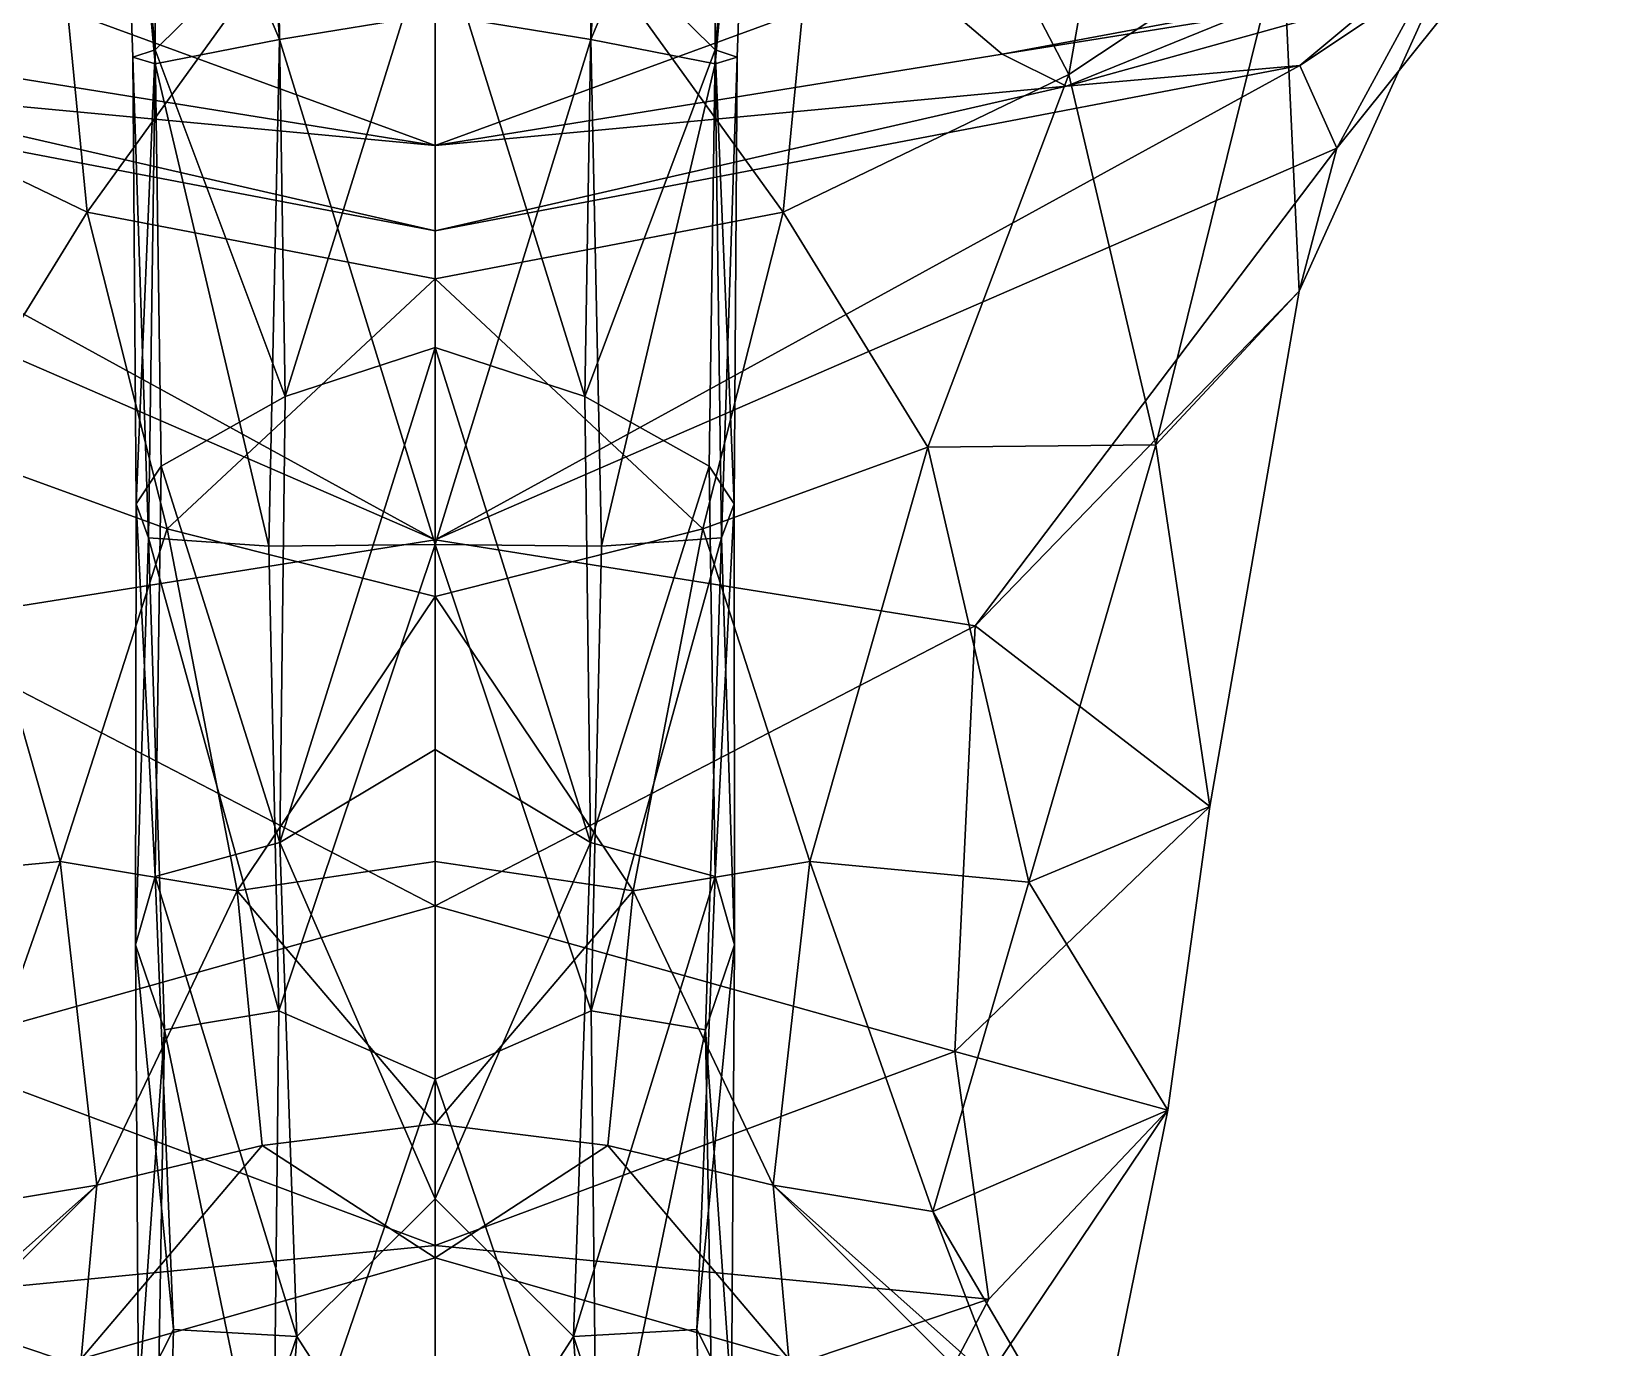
# Model space of a CAD drawing. Extents: x -0.66 to 0.66, y -2.3 to 3.93.
# Drawn here: x -0.0821 to 0.2362, y -1.3613 to -1.0936 of the extents above; entities that cross this region are included whole.
import ezdxf

# ---------------------------------------------------------------- set-up
doc = ezdxf.new("R2010")
doc.units = 0
doc.layers.add('PARASAUR$LWO', color=1, linetype='CONTINUOUS')

msp = doc.modelspace()

# ---------------------------------------------------------------- linework, layer by layer
at = {"layer": 'PARASAUR$LWO'}
for points in [[(0.15029, -0.98094, 2.39624), (0.08221, -1.01286, 2.4699), (0.12889, -1.10236, 2.37217)], [(0.15029, -0.98094, 2.39624), (0.12889, -1.10236, 2.37217), (0.17232, -1.07345, 2.28684)], [(-0.07078, -1.13033, 2.45072), (-0.08221, -1.01286, 2.4699), (-0.12889, -1.10236, 2.37217)], [(0, -1.03217, 2.49631), (-0.08221, -1.01286, 2.4699), (-0.07078, -1.13033, 2.45072)], [(-0.06419, -1.01997, 3.39515), (-0.05693, -1.01449, 3.36192), (-0.05694, -1.09734, 3.36232)], [(-0.05694, -1.09734, 3.36232), (-0.05693, -1.01449, 3.36192), (-0.032, -1.07263, 3.35447)], [(0.08221, -1.01286, 2.4699), (0, -1.03217, 2.49631), (0.07078, -1.13033, 2.45072)], [(0.05693, -1.01449, 3.36192), (0.05694, -1.09734, 3.36232), (0.032, -1.07263, 3.35447)], [(0.05693, -1.01449, 3.36192), (0.06419, -1.01997, 3.39515), (0.05694, -1.09734, 3.36232)], [(0.08221, -1.01286, 2.4699), (0.07078, -1.13033, 2.45072), (0.12889, -1.10236, 2.37217)], [(-0.06145, -1.09881, 3.38439), (-0.06419, -1.01997, 3.39515), (-0.05694, -1.09734, 3.36232)], [(-0.06243, -1.02213, 3.41983), (-0.06419, -1.01997, 3.39515), (-0.05694, -1.10016, 3.40668)], [(-0.06419, -1.01997, 3.39515), (-0.06145, -1.09881, 3.38439), (-0.05694, -1.10016, 3.40668)], [(0.06419, -1.01997, 3.39515), (0.06145, -1.09881, 3.38439), (0.05694, -1.09734, 3.36232)], [(0.06419, -1.01997, 3.39515), (0.06243, -1.02213, 3.41983), (0.05694, -1.10016, 3.40668)], [(0.06145, -1.09881, 3.38439), (0.06419, -1.01997, 3.39515), (0.05694, -1.10016, 3.40668)], [(-0.05694, -1.10016, 3.40668), (-0.03166, -1.09521, 3.43711), (-0.06243, -1.02213, 3.41983)], [(-0.03623, -1.02488, 3.449), (-0.06243, -1.02213, 3.41983), (-0.03166, -1.09521, 3.43711)], [(-0.03623, -1.02488, 3.449), (-0.03166, -1.09521, 3.43711), (0, -1.09008, 3.4664)], [(0.03166, -1.09521, 3.43711), (0.03623, -1.02488, 3.449), (0, -1.09008, 3.4664)], [(0.03166, -1.09521, 3.43711), (0.05694, -1.10016, 3.40668), (0.06243, -1.02213, 3.41983)], [(0.06243, -1.02213, 3.41983), (0.03623, -1.02488, 3.449), (0.03166, -1.09521, 3.43711)], [(0, -1.14392, 2.4897), (0, -1.03217, 2.49631), (-0.07078, -1.13033, 2.45072)], [(0, -1.03217, 2.49631), (0, -1.14392, 2.4897), (0.07078, -1.13033, 2.45072)], [(0.23921, -1.04771, 2.07853), (0.18338, -1.11731, 2.08064), (0.17587, -1.10053, 2.00753)], [(0.23357, -1.062, 2.01121), (0.23921, -1.04771, 2.07853), (0.17587, -1.10053, 2.00753)], [(0.23921, -1.04771, 2.07853), (0.21632, -1.05663, 2.16369), (0.18338, -1.11731, 2.08064)], [(0.21632, -1.05663, 2.16369), (0.17232, -1.07345, 2.28684), (0.1757, -1.14641, 2.18522)], [(0.21632, -1.05663, 2.16369), (0.1757, -1.14641, 2.18522), (0.18338, -1.11731, 2.08064)], [(0.23357, -1.062, 2.01121), (0.17587, -1.10053, 2.00753), (0.12843, -1.1047, 1.90728)], [(0.2014, -1.08438, 1.91419), (0.23357, -1.062, 2.01121), (0.12843, -1.1047, 1.90728)], [(-0.032, -1.07263, 3.35447), (-0.03045, -1.16785, 3.32979), (-0.05694, -1.09734, 3.36232)], [(-0.03045, -1.16785, 3.32979), (-0.032, -1.07263, 3.35447), (0, -1.06995, 3.31255)], [(0, -1.15788, 3.28755), (-0.03045, -1.16785, 3.32979), (0, -1.06995, 3.31255)], [(0.03045, -1.16785, 3.32979), (0, -1.15788, 3.28755), (0, -1.06995, 3.31255)], [(0.032, -1.07263, 3.35447), (0.03045, -1.16785, 3.32979), (0, -1.06995, 3.31255)], [(0.03045, -1.16785, 3.32979), (0.032, -1.07263, 3.35447), (0.05694, -1.09734, 3.36232)], [(0.17232, -1.07345, 2.28684), (0.12889, -1.10236, 2.37217), (0.14656, -1.17769, 2.28454)], [(0.17232, -1.07345, 2.28684), (0.14656, -1.17769, 2.28454), (0.1757, -1.14641, 2.18522)], [(-0.11534, -1.09819, 1.85388), (-0.09587, -1.08168, 1.82557), (0, -1.11677, 1.85204)], [(0, -1.11677, 1.85204), (-0.09587, -1.08168, 1.82557), (0, -1.07998, 1.78993)], [(0.09587, -1.08168, 1.82557), (0, -1.11677, 1.85204), (0, -1.07998, 1.78993)], [(0.09587, -1.08168, 1.82557), (0.11534, -1.09819, 1.85388), (0, -1.11677, 1.85204)], [(0.17439, -1.08723, 1.83585), (0.11534, -1.09819, 1.85388), (0.09587, -1.08168, 1.82557)], [(0.2014, -1.08438, 1.91419), (0.12843, -1.1047, 1.90728), (0.11534, -1.09819, 1.85388)], [(0.17439, -1.08723, 1.83585), (0.2014, -1.08438, 1.91419), (0.11534, -1.09819, 1.85388)], [(0, -1.09008, 3.4664), (-0.03166, -1.09521, 3.43711), (0, -1.19794, 3.43558)], [(0.03166, -1.09521, 3.43711), (0, -1.09008, 3.4664), (0, -1.19794, 3.43558)], [(-0.12843, -1.1047, 1.90728), (-0.11534, -1.09819, 1.85388), (0, -1.11677, 1.85204)], [(-0.06081, -1.18963, 3.35966), (-0.06145, -1.09881, 3.38439), (-0.05694, -1.09734, 3.36232)], [(-0.05572, -1.18201, 3.33889), (-0.06081, -1.18963, 3.35966), (-0.05694, -1.09734, 3.36232)], [(-0.03383, -1.19827, 3.40992), (-0.03166, -1.09521, 3.43711), (-0.05694, -1.10016, 3.40668)], [(-0.03045, -1.16785, 3.32979), (-0.05572, -1.18201, 3.33889), (-0.05694, -1.09734, 3.36232)], [(-0.03383, -1.19827, 3.40992), (0, -1.19794, 3.43558), (-0.03166, -1.09521, 3.43711)], [(0, -1.19794, 3.43558), (0.03383, -1.19827, 3.40992), (0.03166, -1.09521, 3.43711)], [(0.11534, -1.09819, 1.85388), (0.12843, -1.1047, 1.90728), (0, -1.11677, 1.85204)], [(0.05572, -1.18201, 3.33889), (0.03045, -1.16785, 3.32979), (0.05694, -1.09734, 3.36232)], [(0.03166, -1.09521, 3.43711), (0.03383, -1.19827, 3.40992), (0.05694, -1.10016, 3.40668)], [(0.06081, -1.18963, 3.35966), (0.05572, -1.18201, 3.33889), (0.05694, -1.09734, 3.36232)], [(0.06145, -1.09881, 3.38439), (0.06081, -1.18963, 3.35966), (0.05694, -1.09734, 3.36232)], [(-0.18338, -1.11731, 2.08064), (-0.17587, -1.10053, 2.00753), (0, -1.19698, 1.99808)], [(0, -1.19698, 1.99808), (-0.17587, -1.10053, 2.00753), (0, -1.13416, 1.92531)], [(-0.17587, -1.10053, 2.00753), (-0.12843, -1.1047, 1.90728), (0, -1.13416, 1.92531)], [(-0.05694, -1.10016, 3.40668), (-0.06145, -1.09881, 3.38439), (-0.05826, -1.19658, 3.38)], [(-0.06081, -1.18963, 3.35966), (-0.05826, -1.19658, 3.38), (-0.06145, -1.09881, 3.38439)], [(-0.05826, -1.19658, 3.38), (-0.03383, -1.19827, 3.40992), (-0.05694, -1.10016, 3.40668)], [(0.17587, -1.10053, 2.00753), (0, -1.19698, 1.99808), (0, -1.13416, 1.92531)], [(0.12843, -1.1047, 1.90728), (0.17587, -1.10053, 2.00753), (0, -1.13416, 1.92531)], [(0.17587, -1.10053, 2.00753), (0.18338, -1.11731, 2.08064), (0, -1.19698, 1.99808)], [(0.03383, -1.19827, 3.40992), (0.05826, -1.19658, 3.38), (0.05694, -1.10016, 3.40668)], [(0.06145, -1.09881, 3.38439), (0.05694, -1.10016, 3.40668), (0.05826, -1.19658, 3.38)], [(0.05826, -1.19658, 3.38), (0.06081, -1.18963, 3.35966), (0.06145, -1.09881, 3.38439)], [(-0.07078, -1.13033, 2.45072), (-0.12889, -1.10236, 2.37217), (-0.10023, -1.17814, 2.3866)], [(0.12889, -1.10236, 2.37217), (0.07078, -1.13033, 2.45072), (0.10023, -1.17814, 2.3866)], [(0.12889, -1.10236, 2.37217), (0.10023, -1.17814, 2.3866), (0.14656, -1.17769, 2.28454)], [(0, -1.13416, 1.92531), (-0.12843, -1.1047, 1.90728), (0, -1.11677, 1.85204)], [(0.12843, -1.1047, 1.90728), (0, -1.13416, 1.92531), (0, -1.11677, 1.85204)], [(-0.10987, -1.2145, 2.1125), (-0.18338, -1.11731, 2.08064), (0, -1.19698, 1.99808)], [(0.18338, -1.11731, 2.08064), (0.10987, -1.2145, 2.1125), (0, -1.19698, 1.99808)], [(0.18338, -1.11731, 2.08064), (0.1757, -1.14641, 2.18522), (0.10987, -1.2145, 2.1125)], [(-0.05447, -1.19477, 2.44419), (-0.07078, -1.13033, 2.45072), (-0.10023, -1.17814, 2.3866)], [(0, -1.14392, 2.4897), (-0.07078, -1.13033, 2.45072), (-0.05447, -1.19477, 2.44419)], [(0.07078, -1.13033, 2.45072), (0, -1.14392, 2.4897), (0.05447, -1.19477, 2.44419)], [(0.07078, -1.13033, 2.45072), (0.05447, -1.19477, 2.44419), (0.10023, -1.17814, 2.3866)], [(0, -1.20849, 2.48655), (0, -1.14392, 2.4897), (-0.05447, -1.19477, 2.44419)], [(0, -1.14392, 2.4897), (0, -1.20849, 2.48655), (0.05447, -1.19477, 2.44419)], [(0.1757, -1.14641, 2.18522), (0.15759, -1.2512, 2.25393), (0.10987, -1.2145, 2.1125)], [(0.1757, -1.14641, 2.18522), (0.14656, -1.17769, 2.28454), (0.15759, -1.2512, 2.25393)], [(0, -1.23961, 3.25675), (-0.03159, -1.25856, 3.29714), (0, -1.15788, 3.28755)], [(-0.03045, -1.16785, 3.32979), (0, -1.15788, 3.28755), (-0.03159, -1.25856, 3.29714)], [(0.03159, -1.25856, 3.29714), (0, -1.23961, 3.25675), (0, -1.15788, 3.28755)], [(0, -1.15788, 3.28755), (0.03045, -1.16785, 3.32979), (0.03159, -1.25856, 3.29714)], [(-0.03045, -1.16785, 3.32979), (-0.03159, -1.25856, 3.29714), (-0.05572, -1.18201, 3.33889)], [(0.03159, -1.25856, 3.29714), (0.03045, -1.16785, 3.32979), (0.05572, -1.18201, 3.33889)], [(0.14656, -1.17769, 2.28454), (0.10023, -1.17814, 2.3866), (0.12074, -1.26658, 2.34104)], [(0.14656, -1.17769, 2.28454), (0.12074, -1.26658, 2.34104), (0.15759, -1.2512, 2.25393)], [(-0.07622, -1.26242, 2.43036), (-0.10023, -1.17814, 2.3866), (-0.12074, -1.26658, 2.34104)], [(-0.05447, -1.19477, 2.44419), (-0.10023, -1.17814, 2.3866), (-0.07622, -1.26242, 2.43036)], [(0.10023, -1.17814, 2.3866), (0.05447, -1.19477, 2.44419), (0.07622, -1.26242, 2.43036)], [(0.10023, -1.17814, 2.3866), (0.07622, -1.26242, 2.43036), (0.12074, -1.26658, 2.34104)], [(-0.06081, -1.18963, 3.35966), (-0.05572, -1.18201, 3.33889), (-0.05694, -1.26542, 3.30813)], [(-0.05694, -1.26542, 3.30813), (-0.05572, -1.18201, 3.33889), (-0.03159, -1.25856, 3.29714)], [(0.05572, -1.18201, 3.33889), (0.05694, -1.26542, 3.30813), (0.03159, -1.25856, 3.29714)], [(0.05572, -1.18201, 3.33889), (0.06081, -1.18963, 3.35966), (0.05694, -1.26542, 3.30813)], [(-0.06092, -1.27937, 3.32646), (-0.06081, -1.18963, 3.35966), (-0.05694, -1.26542, 3.30813)], [(-0.06081, -1.18963, 3.35966), (-0.06092, -1.27937, 3.32646), (-0.05826, -1.19658, 3.38)], [(0.06081, -1.18963, 3.35966), (0.06092, -1.27937, 3.32646), (0.05694, -1.26542, 3.30813)], [(0.06092, -1.27937, 3.32646), (0.06081, -1.18963, 3.35966), (0.05826, -1.19658, 3.38)], [(-0.10987, -1.2145, 2.1125), (0, -1.19698, 1.99808), (0, -1.27142, 2.06684)], [(-0.04027, -1.26837, 2.47411), (-0.05447, -1.19477, 2.44419), (-0.07622, -1.26242, 2.43036)], [(-0.05503, -1.29662, 3.3427), (-0.05826, -1.19658, 3.38), (-0.06092, -1.27937, 3.32646)], [(-0.05503, -1.29662, 3.3427), (-0.03175, -1.29276, 3.37304), (-0.05826, -1.19658, 3.38)], [(-0.03383, -1.19827, 3.40992), (-0.05826, -1.19658, 3.38), (-0.03175, -1.29276, 3.37304)], [(0, -1.20849, 2.48655), (-0.05447, -1.19477, 2.44419), (-0.04027, -1.26837, 2.47411)], [(0.05447, -1.19477, 2.44419), (0, -1.20849, 2.48655), (0.04027, -1.26837, 2.47411)], [(0, -1.19698, 1.99808), (0.10987, -1.2145, 2.1125), (0, -1.27142, 2.06684)], [(0.03175, -1.29276, 3.37304), (0.05503, -1.29662, 3.3427), (0.05826, -1.19658, 3.38)], [(0.05826, -1.19658, 3.38), (0.03383, -1.19827, 3.40992), (0.03175, -1.29276, 3.37304)], [(0.05447, -1.19477, 2.44419), (0.04027, -1.26837, 2.47411), (0.07622, -1.26242, 2.43036)], [(0.05826, -1.19658, 3.38), (0.05503, -1.29662, 3.3427), (0.06092, -1.27937, 3.32646)], [(-0.03383, -1.19827, 3.40992), (-0.03175, -1.29276, 3.37304), (0, -1.19794, 3.43558)], [(0, -1.30669, 3.3932), (0, -1.19794, 3.43558), (-0.03175, -1.29276, 3.37304)], [(0, -1.19794, 3.43558), (0, -1.30669, 3.3932), (0.03175, -1.29276, 3.37304)], [(0.03175, -1.29276, 3.37304), (0.03383, -1.19827, 3.40992), (0, -1.19794, 3.43558)], [(0, -1.26242, 2.51248), (0, -1.20849, 2.48655), (-0.04027, -1.26837, 2.47411)], [(0, -1.20849, 2.48655), (0, -1.26242, 2.51248), (0.04027, -1.26837, 2.47411)], [(-0.10574, -1.30103, 2.18217), (-0.10987, -1.2145, 2.1125), (0, -1.27142, 2.06684)], [(0.10987, -1.2145, 2.1125), (0.10574, -1.30103, 2.18217), (0, -1.27142, 2.06684)], [(0.10987, -1.2145, 2.1125), (0.15759, -1.2512, 2.25393), (0.10574, -1.30103, 2.18217)], [(0, -1.23961, 3.25675), (0, -1.33098, 3.20624), (-0.03159, -1.25856, 3.29714)], [(0, -1.33098, 3.20624), (0, -1.23961, 3.25675), (0.03159, -1.25856, 3.29714)], [(0.15759, -1.2512, 2.25393), (0.14903, -1.31301, 2.31562), (0.10574, -1.30103, 2.18217)], [(0.15759, -1.2512, 2.25393), (0.12074, -1.26658, 2.34104), (0.14903, -1.31301, 2.31562)], [(-0.03159, -1.25856, 3.29714), (-0.02813, -1.35902, 3.24162), (-0.05694, -1.26542, 3.30813)], [(-0.02813, -1.35902, 3.24162), (-0.03159, -1.25856, 3.29714), (0, -1.33098, 3.20624)], [(0.03159, -1.25856, 3.29714), (0.02813, -1.35902, 3.24162), (0, -1.33098, 3.20624)], [(0.02813, -1.35902, 3.24162), (0.03159, -1.25856, 3.29714), (0.05694, -1.26542, 3.30813)], [(-0.07622, -1.26242, 2.43036), (-0.12074, -1.26658, 2.34104), (-0.1012, -1.33359, 2.37402)], [(-0.06876, -1.32822, 2.47502), (-0.07622, -1.26242, 2.43036), (-0.1012, -1.33359, 2.37402)], [(-0.04027, -1.26837, 2.47411), (-0.07622, -1.26242, 2.43036), (-0.06876, -1.32822, 2.47502)], [(0, -1.26242, 2.51248), (-0.04027, -1.26837, 2.47411), (0, -1.31574, 2.56056)], [(0.04027, -1.26837, 2.47411), (0, -1.26242, 2.51248), (0, -1.31574, 2.56056)], [(0.07622, -1.26242, 2.43036), (0.04027, -1.26837, 2.47411), (0.06876, -1.32822, 2.47502)], [(0.07622, -1.26242, 2.43036), (0.06876, -1.32822, 2.47502), (0.1012, -1.33359, 2.37402)], [(0.12074, -1.26658, 2.34104), (0.07622, -1.26242, 2.43036), (0.1012, -1.33359, 2.37402)], [(-0.05694, -1.26542, 3.30813), (-0.05322, -1.3576, 3.25365), (-0.06092, -1.27937, 3.32646)], [(-0.02813, -1.35902, 3.24162), (-0.05322, -1.3576, 3.25365), (-0.05694, -1.26542, 3.30813)], [(0.05322, -1.3576, 3.25365), (0.02813, -1.35902, 3.24162), (0.05694, -1.26542, 3.30813)], [(0.05322, -1.3576, 3.25365), (0.05694, -1.26542, 3.30813), (0.06092, -1.27937, 3.32646)], [(0.12074, -1.26658, 2.34104), (0.1012, -1.33359, 2.37402), (0.14903, -1.31301, 2.31562)], [(-0.03516, -1.32017, 2.5353), (-0.04027, -1.26837, 2.47411), (-0.06876, -1.32822, 2.47502)], [(-0.03516, -1.32017, 2.5353), (0, -1.31574, 2.56056), (-0.04027, -1.26837, 2.47411)], [(0, -1.31574, 2.56056), (0.03516, -1.32017, 2.5353), (0.04027, -1.26837, 2.47411)], [(0.04027, -1.26837, 2.47411), (0.03516, -1.32017, 2.5353), (0.06876, -1.32822, 2.47502)], [(-0.10574, -1.30103, 2.18217), (0, -1.27142, 2.06684), (0, -1.3405, 2.10162)], [(0, -1.27142, 2.06684), (0.10574, -1.30103, 2.18217), (0, -1.3405, 2.10162)], [(-0.06029, -1.37161, 3.2667), (-0.06092, -1.27937, 3.32646), (-0.05322, -1.3576, 3.25365)], [(-0.06092, -1.27937, 3.32646), (-0.06029, -1.37161, 3.2667), (-0.05503, -1.29662, 3.3427)], [(0.06092, -1.27937, 3.32646), (0.06029, -1.37161, 3.2667), (0.05322, -1.3576, 3.25365)], [(0.06029, -1.37161, 3.2667), (0.06092, -1.27937, 3.32646), (0.05503, -1.29662, 3.3427)], [(-0.03299, -1.40318, 3.30747), (-0.03175, -1.29276, 3.37304), (-0.05503, -1.29662, 3.3427)], [(-0.03175, -1.29276, 3.37304), (-0.03299, -1.40318, 3.30747), (0, -1.30669, 3.3932)], [(0.03299, -1.40318, 3.30747), (0.03175, -1.29276, 3.37304), (0, -1.30669, 3.3932)], [(0.03175, -1.29276, 3.37304), (0.03299, -1.40318, 3.30747), (0.05503, -1.29662, 3.3427)], [(-0.06029, -1.37161, 3.2667), (-0.05658, -1.38983, 3.27983), (-0.05503, -1.29662, 3.3427)], [(-0.05658, -1.38983, 3.27983), (-0.03299, -1.40318, 3.30747), (-0.05503, -1.29662, 3.3427)], [(0.03299, -1.40318, 3.30747), (0.05658, -1.38983, 3.27983), (0.05503, -1.29662, 3.3427)], [(0.05658, -1.38983, 3.27983), (0.06029, -1.37161, 3.2667), (0.05503, -1.29662, 3.3427)], [(-0.11263, -1.35141, 2.2107), (-0.10574, -1.30103, 2.18217), (0, -1.3405, 2.10162)], [(0.10574, -1.30103, 2.18217), (0.11263, -1.35141, 2.2107), (0, -1.3405, 2.10162)], [(0.10574, -1.30103, 2.18217), (0.14903, -1.31301, 2.31562), (0.11263, -1.35141, 2.2107)], [(-0.03299, -1.40318, 3.30747), (0, -1.42748, 3.32469), (0, -1.30669, 3.3932)], [(0, -1.42748, 3.32469), (0.03299, -1.40318, 3.30747), (0, -1.30669, 3.3932)], [(-0.11263, -1.35141, 2.2107), (-0.07335, -1.42546, 2.25483), (-0.14903, -1.31301, 2.31562)], [(-0.07335, -1.42546, 2.25483), (-0.12976, -1.40769, 2.34007), (-0.14903, -1.31301, 2.31562)], [(0.07335, -1.42546, 2.25483), (0.11263, -1.35141, 2.2107), (0.14903, -1.31301, 2.31562)], [(0.12976, -1.40769, 2.34007), (0.07335, -1.42546, 2.25483), (0.14903, -1.31301, 2.31562)], [(0.12976, -1.40769, 2.34007), (0.14903, -1.31301, 2.31562), (0.1012, -1.33359, 2.37402)], [(0, -1.31574, 2.56056), (-0.03516, -1.32017, 2.5353), (0, -1.34304, 2.60311)], [(0.03516, -1.32017, 2.5353), (0, -1.31574, 2.56056), (0, -1.34304, 2.60311)], [(-0.07194, -1.36356, 2.55259), (-0.03516, -1.32017, 2.5353), (-0.06876, -1.32822, 2.47502)], [(-0.07194, -1.36356, 2.55259), (0, -1.34304, 2.60311), (-0.03516, -1.32017, 2.5353)], [(0, -1.34304, 2.60311), (0.07194, -1.36356, 2.55259), (0.03516, -1.32017, 2.5353)], [(0.03516, -1.32017, 2.5353), (0.07194, -1.36356, 2.55259), (0.06876, -1.32822, 2.47502)], [(-0.1012, -1.33359, 2.37402), (-0.13982, -1.39935, 2.39481), (-0.06876, -1.32822, 2.47502)], [(-0.13982, -1.39935, 2.39481), (-0.13, -1.38274, 2.47166), (-0.06876, -1.32822, 2.47502)], [(-0.13, -1.38274, 2.47166), (-0.07194, -1.36356, 2.55259), (-0.06876, -1.32822, 2.47502)], [(0.13982, -1.39935, 2.39481), (0.1012, -1.33359, 2.37402), (0.06876, -1.32822, 2.47502)], [(0.13, -1.38274, 2.47166), (0.13982, -1.39935, 2.39481), (0.06876, -1.32822, 2.47502)], [(0.07194, -1.36356, 2.55259), (0.13, -1.38274, 2.47166), (0.06876, -1.32822, 2.47502)], [(-0.02813, -1.35902, 3.24162), (0, -1.33098, 3.20624), (0, -1.40267, 3.15004)], [(0, -1.33098, 3.20624), (0.02813, -1.35902, 3.24162), (0, -1.40267, 3.15004)], [(0.1012, -1.33359, 2.37402), (0.13982, -1.39935, 2.39481), (0.12976, -1.40769, 2.34007)], [(-0.11263, -1.35141, 2.2107), (0, -1.3405, 2.10162), (0, -1.38939, 2.13419)], [(0, -1.34304, 2.60311), (-0.07194, -1.36356, 2.55259), (0, -1.36424, 2.63238)], [(0, -1.3405, 2.10162), (0.11263, -1.35141, 2.2107), (0, -1.38939, 2.13419)], [(0.07194, -1.36356, 2.55259), (0, -1.34304, 2.60311), (0, -1.36424, 2.63238)], [(-0.07335, -1.42546, 2.25483), (-0.11263, -1.35141, 2.2107), (0, -1.38939, 2.13419)], [(0.11263, -1.35141, 2.2107), (0.07335, -1.42546, 2.25483), (0, -1.38939, 2.13419)], [(-0.06029, -1.37161, 3.2667), (-0.05322, -1.3576, 3.25365), (-0.05535, -1.44004, 3.18764)], [(-0.05322, -1.3576, 3.25365), (-0.02813, -1.35902, 3.24162), (-0.05535, -1.44004, 3.18764)], [(-0.02813, -1.35902, 3.24162), (-0.03361, -1.43877, 3.16519), (-0.05535, -1.44004, 3.18764)], [(-0.03361, -1.43877, 3.16519), (-0.02813, -1.35902, 3.24162), (0, -1.40267, 3.15004)], [(0.02813, -1.35902, 3.24162), (0.03361, -1.43877, 3.16519), (0, -1.40267, 3.15004)], [(0.02813, -1.35902, 3.24162), (0.05322, -1.3576, 3.25365), (0.05535, -1.44004, 3.18764)], [(0.03361, -1.43877, 3.16519), (0.02813, -1.35902, 3.24162), (0.05535, -1.44004, 3.18764)], [(0.05322, -1.3576, 3.25365), (0.06029, -1.37161, 3.2667), (0.05535, -1.44004, 3.18764)]]:
    msp.add_3dface(points, dxfattribs=at)

doc.saveas('drawing.dxf')
